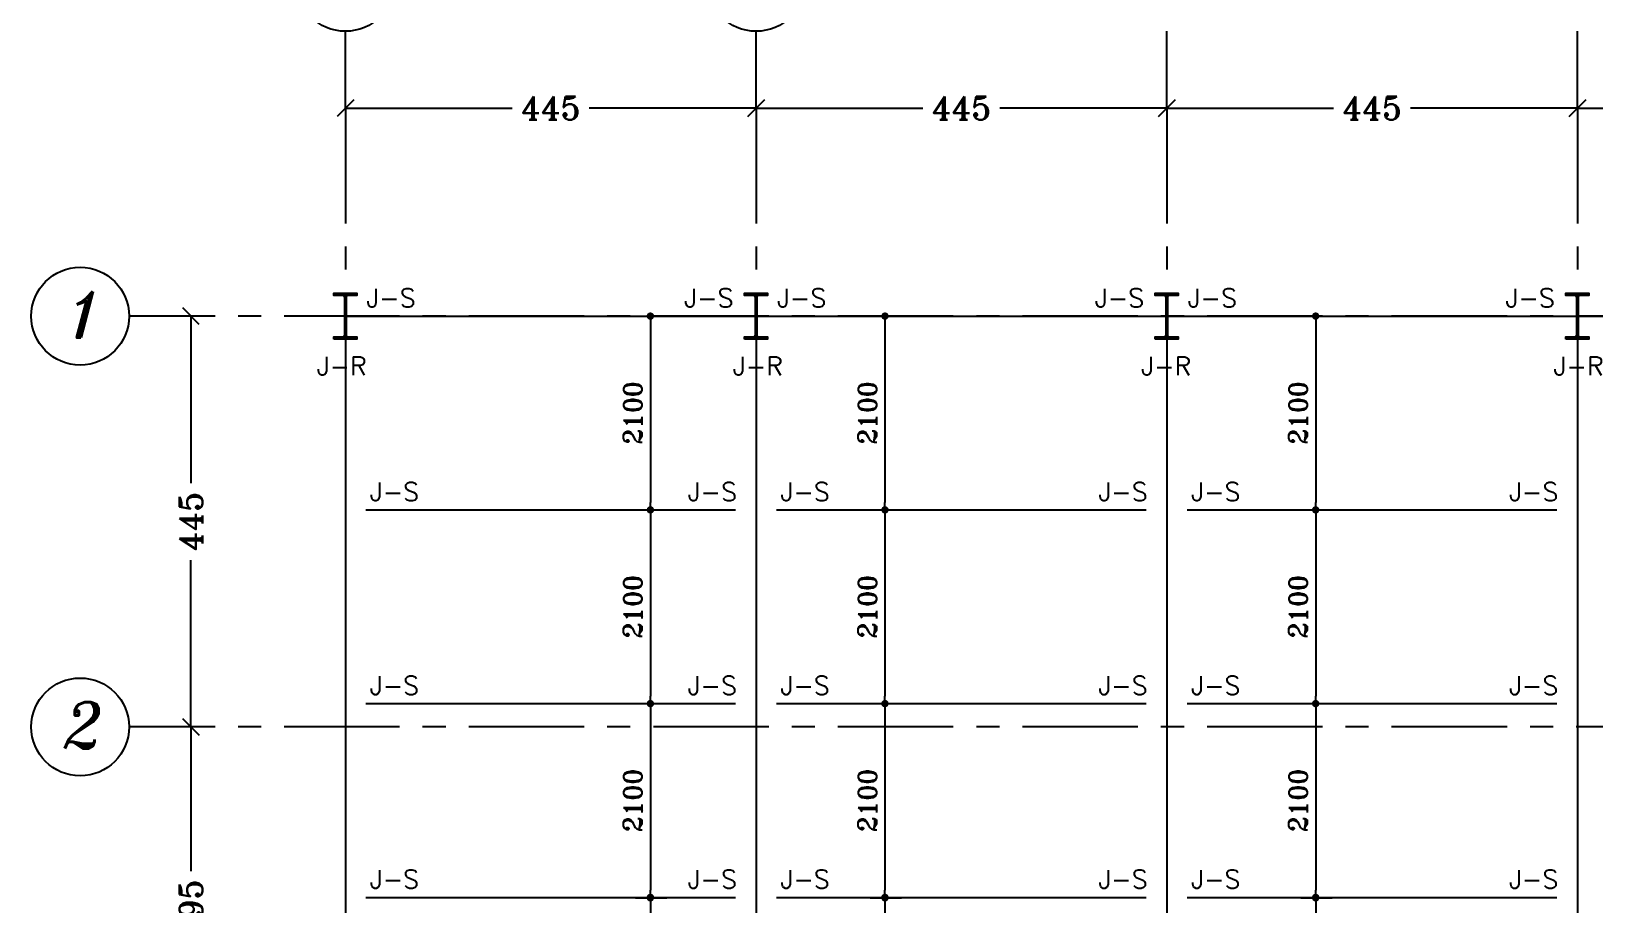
# Model space of a CAD drawing. Header units: inches. Extents: x 1387 to 2676, y -3005 to -2136.
# Drawn here: x 2567.57 to 2584.51, y -2593.66 to -2584.2 of the extents above; entities that cross this region are included whole.
import ezdxf
from ezdxf.enums import TextEntityAlignment as Align

# ---------------------------------------------------------------- set-up
doc = ezdxf.new("R2010")
doc.units = ezdxf.units.IN
doc.header["$MEASUREMENT"] = 0
doc.linetypes.add('CENTER', pattern=[2, 1.25, -0.25, 0.25, -0.25])
doc.linetypes.add('DASHDOTX2', pattern=[2, 1, -0.5, 0, -0.5])
for name, color, linetype in [('1', 1, 'Continuous'), ('3G', 3, 'Continuous'), ('6M', 6, 'Continuous'), ('AA-IPE300', 27, 'Continuous'), ('Ax', 1, 'DASHDOTX2'), ('AXE', 1, 'CENTER'), ('DIM', 8, 'Continuous'), ('Layer4', 118, 'Continuous'), ('MEMBER TEXT', 7, 'Continuous'), ('text1', 255, 'Continuous')]:
    doc.layers.add(name, color=color, linetype=linetype)
doc.styles.add('ITALICT', font='italict')
doc.styles.add('ROMANS', font='ROMANS')
doc.styles.add('ROMANT', font='romant')
doc.dimstyles.new('1-100r', dxfattribs={"dimscale": 0, "dimtxt": 0.25, "dimasz": 0.18, "dimexe": 0.18, "dimexo": 0.0625, "dimgap": 0.09, "dimtad": 0, "dimdec": 0, "dimlfac": 100, "dimzin": 0, "dimdsep": 46, "dimtxsty": 'ROMANT', "dimblk": 'OBLIQUE', "dimcen": 0.09, "dimclrd": 1, "dimclre": 1, "dimclrt": 2, "dimadec": 0, "dimazin": 0, "dimtfac": 1, "dimtdec": 0, "dimtofl": 0, "dimtmove": 2, "dimatfit": 3, "dimldrblk": 'OBLIQUE', "dimfxl": 0.18, "dimtolj": 1, "dimtzin": 0, "dimarcsym": 0})
doc.dimstyles.new('Copy of 1-100', dxfattribs={"dimtxt": 0.2, "dimasz": 0.08, "dimexe": 0.18, "dimexo": 0.0625, "dimgap": 0.09, "dimtad": 1, "dimdec": 0, "dimlfac": 1000, "dimdsep": 46, "dimtxsty": 'ROMANT', "dimblk": 'DOT', "dimcen": 0.09, "dimclrd": 1, "dimclre": 1, "dimclrt": 3, "dimadec": 0, "dimazin": 0, "dimtfac": 1, "dimtdec": 0, "dimtix": 1, "dimtofl": 0, "dimtmove": 2, "dimatfit": 3, "dimldrblk": 'DOT', "dimfxl": 1, "dimtolj": 1, "dimarcsym": 0})

# ---------------------------------------------------------------- blocks, each defined once
blk = doc.blocks.new('_Oblique')
at = {"color": 0, "linetype": 'ByBlock', "lineweight": -2}
blk.add_line((-0.5, -0.5), (0.5, 0.5), dxfattribs=at)
blk = doc.blocks.new('*D333')
at = {"layer": 'Defpoints', "color": 0, "ltscale": 0.05, "transparency": 16777216}
for p in [(2570.978, -2585.029), (2575.428, -2585.029), (2575.428, -2585.029)]:
    blk.add_point(p, dxfattribs=at)
at = {"layer": 'Layer4', "color": 1, "lineweight": -2, "ltscale": 0.05, "transparency": 16777216}
for p, q in [((2570.978, -2584.966), (2570.978, -2584.849)), ((2575.428, -2584.966), (2575.428, -2584.849)), ((2570.978, -2585.029), (2572.785, -2585.029)), ((2575.428, -2585.029), (2573.62, -2585.029))]:
    blk.add_line(p, q, dxfattribs=at)
at = {"layer": 'Layer4', "color": 1, "lineweight": -2, "ltscale": 0.05, "transparency": 16777216, "xscale": 0.18, "yscale": 0.18, "zscale": 0.18, "rotation": 180}
blk.add_blockref('_Oblique', (2570.978, -2585.029), dxfattribs=at)
at = {"layer": 'Layer4', "color": 1, "lineweight": -2, "ltscale": 0.05, "transparency": 16777216, "xscale": 0.18, "yscale": 0.18, "zscale": 0.18}
blk.add_blockref('_Oblique', (2575.428, -2585.029), dxfattribs=at)
at = {"layer": 'Layer4', "color": 2, "ltscale": 0.05, "transparency": 16777216, "insert": (2573.203, -2585.029), "char_height": 0.25, "attachment_point": 5, "style": 'ROMANT'}
blk.add_mtext('\\A1;445', dxfattribs=at)
blk = doc.blocks.new('*D334')
at = {"layer": 'Defpoints', "color": 0, "ltscale": 0.05, "transparency": 16777216}
for p in [(2575.428, -2585.029), (2579.878, -2585.029), (2579.878, -2585.029)]:
    blk.add_point(p, dxfattribs=at)
at = {"layer": 'Layer4', "color": 1, "lineweight": -2, "ltscale": 0.05, "transparency": 16777216}
for p, q in [((2575.428, -2584.966), (2575.428, -2584.849)), ((2579.878, -2584.966), (2579.878, -2584.849)), ((2575.428, -2585.029), (2577.235, -2585.029)), ((2579.878, -2585.029), (2578.07, -2585.029))]:
    blk.add_line(p, q, dxfattribs=at)
at = {"layer": 'Layer4', "color": 1, "lineweight": -2, "ltscale": 0.05, "transparency": 16777216, "xscale": 0.18, "yscale": 0.18, "zscale": 0.18, "rotation": 180}
blk.add_blockref('_Oblique', (2575.428, -2585.029), dxfattribs=at)
at = {"layer": 'Layer4', "color": 1, "lineweight": -2, "ltscale": 0.05, "transparency": 16777216, "xscale": 0.18, "yscale": 0.18, "zscale": 0.18}
blk.add_blockref('_Oblique', (2579.878, -2585.029), dxfattribs=at)
at = {"layer": 'Layer4', "color": 2, "ltscale": 0.05, "transparency": 16777216, "insert": (2577.653, -2585.029), "char_height": 0.25, "attachment_point": 5, "style": 'ROMANT'}
blk.add_mtext('\\A1;445', dxfattribs=at)
blk = doc.blocks.new('*D335')
at = {"layer": 'Defpoints', "color": 0, "ltscale": 0.05, "transparency": 16777216}
for p in [(2579.878, -2585.029), (2584.328, -2585.029), (2584.328, -2585.029)]:
    blk.add_point(p, dxfattribs=at)
at = {"layer": 'Layer4', "color": 1, "lineweight": -2, "ltscale": 0.05, "transparency": 16777216}
for p, q in [((2579.878, -2584.966), (2579.878, -2584.849)), ((2584.328, -2584.966), (2584.328, -2584.849)), ((2579.878, -2585.029), (2581.685, -2585.029)), ((2584.328, -2585.029), (2582.52, -2585.029))]:
    blk.add_line(p, q, dxfattribs=at)
at = {"layer": 'Layer4', "color": 1, "lineweight": -2, "ltscale": 0.05, "transparency": 16777216, "xscale": 0.18, "yscale": 0.18, "zscale": 0.18, "rotation": 180}
blk.add_blockref('_Oblique', (2579.878, -2585.029), dxfattribs=at)
at = {"layer": 'Layer4', "color": 1, "lineweight": -2, "ltscale": 0.05, "transparency": 16777216, "xscale": 0.18, "yscale": 0.18, "zscale": 0.18}
blk.add_blockref('_Oblique', (2584.328, -2585.029), dxfattribs=at)
at = {"layer": 'Layer4', "color": 2, "ltscale": 0.05, "transparency": 16777216, "insert": (2582.103, -2585.029), "char_height": 0.25, "attachment_point": 5, "style": 'ROMANT'}
blk.add_mtext('\\A1;445', dxfattribs=at)
blk = doc.blocks.new('*D336')
at = {"layer": 'Defpoints', "color": 0, "ltscale": 0.05, "transparency": 16777216}
for p in [(2584.328, -2585.029), (2588.794, -2585.029), (2588.794, -2585.029)]:
    blk.add_point(p, dxfattribs=at)
at = {"layer": 'Layer4', "color": 1, "lineweight": -2, "ltscale": 0.05, "transparency": 16777216}
for p, q in [((2584.328, -2584.966), (2584.328, -2584.849)), ((2588.794, -2584.966), (2588.794, -2584.849)), ((2584.328, -2585.029), (2586.143, -2585.029)), ((2588.794, -2585.029), (2586.978, -2585.029))]:
    blk.add_line(p, q, dxfattribs=at)
at = {"layer": 'Layer4', "color": 1, "lineweight": -2, "ltscale": 0.05, "transparency": 16777216, "xscale": 0.18, "yscale": 0.18, "zscale": 0.18, "rotation": 180}
blk.add_blockref('_Oblique', (2584.328, -2585.029), dxfattribs=at)
at = {"layer": 'Layer4', "color": 1, "lineweight": -2, "ltscale": 0.05, "transparency": 16777216, "xscale": 0.18, "yscale": 0.18, "zscale": 0.18}
blk.add_blockref('_Oblique', (2588.794, -2585.029), dxfattribs=at)
at = {"layer": 'Layer4', "color": 2, "ltscale": 0.05, "transparency": 16777216, "insert": (2586.561, -2585.029), "char_height": 0.25, "attachment_point": 5, "style": 'ROMANT'}
blk.add_mtext('\\A1;447', dxfattribs=at)
blk = doc.blocks.new('*D330')
at = {"layer": 'Defpoints', "color": 0, "ltscale": 0.05, "transparency": 16777216}
for p in [(2569.366, -2587.283), (2569.304, -2591.736), (2569.366, -2591.736)]:
    blk.add_point(p, dxfattribs=at)
at = {"layer": 'Layer4', "color": 1, "lineweight": -2, "ltscale": 0.05, "transparency": 16777216}
for p, q in [((2569.304, -2587.283), (2569.124, -2587.283)), ((2569.304, -2587.283), (2569.304, -2589.092)), ((2569.304, -2591.736), (2569.304, -2589.927)), ((2569.304, -2591.736), (2569.124, -2591.736))]:
    blk.add_line(p, q, dxfattribs=at)
at = {"layer": 'Layer4', "color": 1, "lineweight": -2, "ltscale": 0.05, "transparency": 16777216, "xscale": 0.18, "yscale": 0.18, "zscale": 0.18}
for p, rotation in [((2569.304, -2587.283), 90), ((2569.304, -2591.736), 270)]:
    blk.add_blockref('_Oblique', p, dxfattribs=dict(at, rotation=rotation))
at = {"layer": 'Layer4', "color": 2, "ltscale": 0.05, "transparency": 16777216, "insert": (2569.304, -2589.51), "char_height": 0.25, "attachment_point": 5, "rotation": 90, "style": 'ROMANT'}
blk.add_mtext('\\A1;445', dxfattribs=at)
blk = doc.blocks.new('*D338')
at = {"layer": 'Defpoints', "color": 0, "ltscale": 0.05, "transparency": 16777216}
for p in [(2569.366, -2591.736), (2569.304, -2595.688), (2569.304, -2595.688)]:
    blk.add_point(p, dxfattribs=at)
at = {"layer": 'Layer4', "color": 1, "lineweight": -2, "ltscale": 0.05, "transparency": 16777216}
for p, q in [((2569.304, -2591.736), (2569.124, -2591.736)), ((2569.304, -2591.736), (2569.304, -2593.3)), ((2569.304, -2595.688), (2569.304, -2594.123)), ((2569.367, -2595.688), (2569.484, -2595.688))]:
    blk.add_line(p, q, dxfattribs=at)
at = {"layer": 'Layer4', "color": 1, "lineweight": -2, "ltscale": 0.05, "transparency": 16777216, "xscale": 0.18, "yscale": 0.18, "zscale": 0.18}
for p, rotation in [((2569.304, -2591.736), 90), ((2569.304, -2595.688), 270)]:
    blk.add_blockref('_Oblique', p, dxfattribs=dict(at, rotation=rotation))
at = {"layer": 'Layer4', "color": 2, "ltscale": 0.05, "transparency": 16777216, "insert": (2569.304, -2593.712), "char_height": 0.25, "attachment_point": 5, "rotation": 90, "style": 'ROMANT'}
blk.add_mtext('\\A1;395', dxfattribs=at)
blk = doc.blocks.new('DOT')
at = {"layer": 'DIM', "color": 0, "linetype": 'ByBlock'}
blk.add_line((-0.5, 0), (-1, 0), dxfattribs=at)
at = {"layer": 'DIM', "color": 0, "linetype": 'ByBlock', "const_width": 0.5}
blk.add_lwpolyline([(-0.25, 0, 1), (0.25, 0, 1)], format="xyb", close=True, dxfattribs=at)
blk = doc.blocks.new('*D344')
at = {"color": 1, "lineweight": -2, "transparency": 16777216}
for p, q in [((2574.121, -2593.588), (2574.462, -2593.588)), ((2574.282, -2593.668), (2574.282, -2595.608)), ((2574.121, -2595.688), (2574.462, -2595.688))]:
    blk.add_line(p, q, dxfattribs=at)
at = {"layer": 'Defpoints', "color": 0, "transparency": 16777216}
for p in [(2574.058, -2593.588), (2574.058, -2595.688), (2574.282, -2595.688)]:
    blk.add_point(p, dxfattribs=at)
at = {"color": 1, "lineweight": -2, "transparency": 16777216, "xscale": 0.08, "yscale": 0.08, "zscale": 0.08}
for p, rotation in [((2574.282, -2593.588), 90), ((2574.282, -2595.688), 270)]:
    blk.add_blockref('DOT', p, dxfattribs=dict(at, rotation=rotation))
at = {"color": 3, "transparency": 16777216, "insert": (2574.092, -2594.638), "char_height": 0.2, "attachment_point": 5, "rotation": 90, "style": 'ROMANT'}
blk.add_mtext('\\A1;2100', dxfattribs=at)
blk = doc.blocks.new('_Dot')
at = {"layer": 'DIM', "color": 0, "lineweight": -2}
blk.add_line((-0.5, 0), (-1, 0), dxfattribs=at)
at = {"layer": 'DIM', "color": 0, "const_width": 0.5}
blk.add_lwpolyline([(-0.25, 0, 1), (0.25, 0, 1)], format="xyb", close=True, dxfattribs=at)
blk = doc.blocks.new('*D345')
at = {"color": 1, "lineweight": -2, "transparency": 16777216}
for p, q in [((2574.121, -2591.483), (2574.462, -2591.483)), ((2574.282, -2591.563), (2574.282, -2593.503)), ((2574.121, -2593.583), (2574.462, -2593.583))]:
    blk.add_line(p, q, dxfattribs=at)
at = {"layer": 'Defpoints', "color": 0, "transparency": 16777216}
for p in [(2574.058, -2591.483), (2574.058, -2593.583), (2574.282, -2593.583)]:
    blk.add_point(p, dxfattribs=at)
at = {"color": 1, "lineweight": -2, "transparency": 16777216, "xscale": 0.08, "yscale": 0.08, "zscale": 0.08}
for p, rotation in [((2574.282, -2591.483), 90), ((2574.282, -2593.583), 270)]:
    blk.add_blockref('DOT', p, dxfattribs=dict(at, rotation=rotation))
at = {"color": 3, "transparency": 16777216, "insert": (2574.092, -2592.533), "char_height": 0.2, "attachment_point": 5, "rotation": 90, "style": 'ROMANT'}
blk.add_mtext('\\A1;2100', dxfattribs=at)
blk = doc.blocks.new('*D346')
at = {"color": 1, "lineweight": -2, "transparency": 16777216}
for p, q in [((2574.121, -2589.383), (2574.462, -2589.383)), ((2574.282, -2589.463), (2574.282, -2591.403)), ((2574.121, -2591.483), (2574.462, -2591.483))]:
    blk.add_line(p, q, dxfattribs=at)
at = {"layer": 'Defpoints', "color": 0, "transparency": 16777216}
for p in [(2574.058, -2589.383), (2574.058, -2591.483), (2574.282, -2591.483)]:
    blk.add_point(p, dxfattribs=at)
at = {"color": 1, "lineweight": -2, "transparency": 16777216, "xscale": 0.08, "yscale": 0.08, "zscale": 0.08}
for p, rotation in [((2574.282, -2589.383), 90), ((2574.282, -2591.483), 270)]:
    blk.add_blockref('DOT', p, dxfattribs=dict(at, rotation=rotation))
at = {"color": 3, "transparency": 16777216, "insert": (2574.092, -2590.433), "char_height": 0.2, "attachment_point": 5, "rotation": 90, "style": 'ROMANT'}
blk.add_mtext('\\A1;2100', dxfattribs=at)
blk = doc.blocks.new('*D509')
at = {"color": 1, "lineweight": -2, "transparency": 16777216}
for p, q in [((2574.121, -2587.283), (2574.462, -2587.283)), ((2574.282, -2587.363), (2574.282, -2589.303)), ((2574.121, -2589.383), (2574.462, -2589.383))]:
    blk.add_line(p, q, dxfattribs=at)
at = {"layer": 'Defpoints', "color": 0, "transparency": 16777216}
for p in [(2574.058, -2587.283), (2574.058, -2589.383), (2574.282, -2589.383)]:
    blk.add_point(p, dxfattribs=at)
at = {"color": 1, "lineweight": -2, "transparency": 16777216, "xscale": 0.08, "yscale": 0.08, "zscale": 0.08}
for p, rotation in [((2574.282, -2587.283), 90), ((2574.282, -2589.383), 270)]:
    blk.add_blockref('DOT', p, dxfattribs=dict(at, rotation=rotation))
at = {"color": 3, "transparency": 16777216, "insert": (2574.092, -2588.333), "char_height": 0.2, "attachment_point": 5, "rotation": 90, "style": 'ROMANT'}
blk.add_mtext('\\A1;2100', dxfattribs=at)
blk = doc.blocks.new('*D549')
at = {"color": 1, "lineweight": -2, "transparency": 16777216}
for p, q in [((2576.662, -2593.588), (2577.004, -2593.588)), ((2576.824, -2593.668), (2576.824, -2595.608)), ((2576.662, -2595.688), (2577.004, -2595.688))]:
    blk.add_line(p, q, dxfattribs=at)
at = {"layer": 'Defpoints', "color": 0, "transparency": 16777216}
for p in [(2576.6, -2593.588), (2576.6, -2595.688), (2576.824, -2595.688)]:
    blk.add_point(p, dxfattribs=at)
at = {"color": 1, "lineweight": -2, "transparency": 16777216, "xscale": 0.08, "yscale": 0.08, "zscale": 0.08}
for p, rotation in [((2576.824, -2593.588), 90), ((2576.824, -2595.688), 270)]:
    blk.add_blockref('DOT', p, dxfattribs=dict(at, rotation=rotation))
at = {"color": 3, "transparency": 16777216, "insert": (2576.634, -2594.638), "char_height": 0.2, "attachment_point": 5, "rotation": 90, "style": 'ROMANT'}
blk.add_mtext('\\A1;2100', dxfattribs=at)
blk = doc.blocks.new('*D550')
at = {"color": 1, "lineweight": -2, "transparency": 16777216}
for p, q in [((2576.662, -2591.483), (2577.004, -2591.483)), ((2576.824, -2591.563), (2576.824, -2593.503)), ((2576.662, -2593.583), (2577.004, -2593.583))]:
    blk.add_line(p, q, dxfattribs=at)
at = {"layer": 'Defpoints', "color": 0, "transparency": 16777216}
for p in [(2576.6, -2591.483), (2576.6, -2593.583), (2576.824, -2593.583)]:
    blk.add_point(p, dxfattribs=at)
at = {"color": 1, "lineweight": -2, "transparency": 16777216, "xscale": 0.08, "yscale": 0.08, "zscale": 0.08}
for p, rotation in [((2576.824, -2591.483), 90), ((2576.824, -2593.583), 270)]:
    blk.add_blockref('DOT', p, dxfattribs=dict(at, rotation=rotation))
at = {"color": 3, "transparency": 16777216, "insert": (2576.634, -2592.533), "char_height": 0.2, "attachment_point": 5, "rotation": 90, "style": 'ROMANT'}
blk.add_mtext('\\A1;2100', dxfattribs=at)
blk = doc.blocks.new('*D551')
at = {"color": 1, "lineweight": -2, "transparency": 16777216}
for p, q in [((2576.662, -2589.383), (2577.004, -2589.383)), ((2576.824, -2589.463), (2576.824, -2591.403)), ((2576.662, -2591.483), (2577.004, -2591.483))]:
    blk.add_line(p, q, dxfattribs=at)
at = {"layer": 'Defpoints', "color": 0, "transparency": 16777216}
for p in [(2576.6, -2589.383), (2576.6, -2591.483), (2576.824, -2591.483)]:
    blk.add_point(p, dxfattribs=at)
at = {"color": 1, "lineweight": -2, "transparency": 16777216, "xscale": 0.08, "yscale": 0.08, "zscale": 0.08}
for p, rotation in [((2576.824, -2589.383), 90), ((2576.824, -2591.483), 270)]:
    blk.add_blockref('DOT', p, dxfattribs=dict(at, rotation=rotation))
at = {"color": 3, "transparency": 16777216, "insert": (2576.634, -2590.433), "char_height": 0.2, "attachment_point": 5, "rotation": 90, "style": 'ROMANT'}
blk.add_mtext('\\A1;2100', dxfattribs=at)
blk = doc.blocks.new('*D552')
at = {"color": 1, "lineweight": -2, "transparency": 16777216}
for p, q in [((2576.662, -2587.283), (2577.004, -2587.283)), ((2576.824, -2587.363), (2576.824, -2589.303)), ((2576.662, -2589.383), (2577.004, -2589.383))]:
    blk.add_line(p, q, dxfattribs=at)
at = {"layer": 'Defpoints', "color": 0, "transparency": 16777216}
for p in [(2576.6, -2587.283), (2576.6, -2589.383), (2576.824, -2589.383)]:
    blk.add_point(p, dxfattribs=at)
at = {"color": 1, "lineweight": -2, "transparency": 16777216, "xscale": 0.08, "yscale": 0.08, "zscale": 0.08}
for p, rotation in [((2576.824, -2587.283), 90), ((2576.824, -2589.383), 270)]:
    blk.add_blockref('DOT', p, dxfattribs=dict(at, rotation=rotation))
at = {"color": 3, "transparency": 16777216, "insert": (2576.634, -2588.333), "char_height": 0.2, "attachment_point": 5, "rotation": 90, "style": 'ROMANT'}
blk.add_mtext('\\A1;2100', dxfattribs=at)
blk = doc.blocks.new('*D556')
at = {"color": 1, "lineweight": -2, "transparency": 16777216}
for p, q in [((2581.33, -2593.588), (2581.671, -2593.588)), ((2581.491, -2593.668), (2581.491, -2595.608)), ((2581.33, -2595.688), (2581.671, -2595.688))]:
    blk.add_line(p, q, dxfattribs=at)
at = {"layer": 'Defpoints', "color": 0, "transparency": 16777216}
for p in [(2581.267, -2593.588), (2581.267, -2595.688), (2581.491, -2595.688)]:
    blk.add_point(p, dxfattribs=at)
at = {"color": 1, "lineweight": -2, "transparency": 16777216, "xscale": 0.08, "yscale": 0.08, "zscale": 0.08}
for p, rotation in [((2581.491, -2593.588), 90), ((2581.491, -2595.688), 270)]:
    blk.add_blockref('DOT', p, dxfattribs=dict(at, rotation=rotation))
at = {"color": 3, "transparency": 16777216, "insert": (2581.301, -2594.638), "char_height": 0.2, "attachment_point": 5, "rotation": 90, "style": 'ROMANT'}
blk.add_mtext('\\A1;2100', dxfattribs=at)
blk = doc.blocks.new('*D557')
at = {"color": 1, "lineweight": -2, "transparency": 16777216}
for p, q in [((2581.33, -2591.483), (2581.671, -2591.483)), ((2581.491, -2591.563), (2581.491, -2593.503)), ((2581.33, -2593.583), (2581.671, -2593.583))]:
    blk.add_line(p, q, dxfattribs=at)
at = {"layer": 'Defpoints', "color": 0, "transparency": 16777216}
for p in [(2581.267, -2591.483), (2581.267, -2593.583), (2581.491, -2593.583)]:
    blk.add_point(p, dxfattribs=at)
at = {"color": 1, "lineweight": -2, "transparency": 16777216, "xscale": 0.08, "yscale": 0.08, "zscale": 0.08}
for p, rotation in [((2581.491, -2591.483), 90), ((2581.491, -2593.583), 270)]:
    blk.add_blockref('DOT', p, dxfattribs=dict(at, rotation=rotation))
at = {"color": 3, "transparency": 16777216, "insert": (2581.301, -2592.533), "char_height": 0.2, "attachment_point": 5, "rotation": 90, "style": 'ROMANT'}
blk.add_mtext('\\A1;2100', dxfattribs=at)
blk = doc.blocks.new('*D558')
at = {"color": 1, "lineweight": -2, "transparency": 16777216}
for p, q in [((2581.33, -2589.383), (2581.671, -2589.383)), ((2581.491, -2589.463), (2581.491, -2591.403)), ((2581.33, -2591.483), (2581.671, -2591.483))]:
    blk.add_line(p, q, dxfattribs=at)
at = {"layer": 'Defpoints', "color": 0, "transparency": 16777216}
for p in [(2581.267, -2589.383), (2581.267, -2591.483), (2581.491, -2591.483)]:
    blk.add_point(p, dxfattribs=at)
at = {"color": 1, "lineweight": -2, "transparency": 16777216, "xscale": 0.08, "yscale": 0.08, "zscale": 0.08}
for p, rotation in [((2581.491, -2589.383), 90), ((2581.491, -2591.483), 270)]:
    blk.add_blockref('DOT', p, dxfattribs=dict(at, rotation=rotation))
at = {"color": 3, "transparency": 16777216, "insert": (2581.301, -2590.433), "char_height": 0.2, "attachment_point": 5, "rotation": 90, "style": 'ROMANT'}
blk.add_mtext('\\A1;2100', dxfattribs=at)
blk = doc.blocks.new('*D559')
at = {"color": 1, "lineweight": -2, "transparency": 16777216}
for p, q in [((2581.33, -2587.283), (2581.671, -2587.283)), ((2581.491, -2587.363), (2581.491, -2589.303)), ((2581.33, -2589.383), (2581.671, -2589.383))]:
    blk.add_line(p, q, dxfattribs=at)
at = {"layer": 'Defpoints', "color": 0, "transparency": 16777216}
for p in [(2581.267, -2587.283), (2581.267, -2589.383), (2581.491, -2589.383)]:
    blk.add_point(p, dxfattribs=at)
at = {"color": 1, "lineweight": -2, "transparency": 16777216, "xscale": 0.08, "yscale": 0.08, "zscale": 0.08}
for p, rotation in [((2581.491, -2587.283), 90), ((2581.491, -2589.383), 270)]:
    blk.add_blockref('DOT', p, dxfattribs=dict(at, rotation=rotation))
at = {"color": 3, "transparency": 16777216, "insert": (2581.301, -2588.333), "char_height": 0.2, "attachment_point": 5, "rotation": 90, "style": 'ROMANT'}
blk.add_mtext('\\A1;2100', dxfattribs=at)

msp = doc.modelspace()

# ---------------------------------------------------------------- hatches: boundary and pattern name
for points in [[(2570.970024, -2587.058386), (2570.958548, -2587.058386, 0.414414444), (2570.970024, -2587.06987)], [(2570.985024, -2587.058386), (2570.9965, -2587.058386, -0.414414444), (2570.985024, -2587.06987)], [(2575.420024, -2587.058386), (2575.408548, -2587.058386, 0.414414444), (2575.420024, -2587.06987)], [(2575.435024, -2587.058386), (2575.4465, -2587.058386, -0.414414444), (2575.435024, -2587.06987)], [(2579.870024, -2587.058386), (2579.858548, -2587.058386, 0.414414444), (2579.870024, -2587.06987)], [(2579.885024, -2587.058386), (2579.8965, -2587.058386, -0.414414444), (2579.885024, -2587.06987)], [(2584.320024, -2587.058386), (2584.308548, -2587.058386, 0.414414444), (2584.320024, -2587.06987)], [(2584.335024, -2587.058386), (2584.3465, -2587.058386, -0.414414444), (2584.335024, -2587.06987)], [(2570.970024, -2587.508426), (2570.958548, -2587.508426, -0.414414444), (2570.970024, -2587.496942)], [(2570.985024, -2587.508426), (2570.9965, -2587.508426, 0.414414444), (2570.985024, -2587.496942)], [(2575.420024, -2587.508426), (2575.408548, -2587.508426, -0.414414444), (2575.420024, -2587.496942)], [(2575.435024, -2587.508426), (2575.4465, -2587.508426, 0.414414444), (2575.435024, -2587.496942)], [(2579.870024, -2587.508426), (2579.858548, -2587.508426, -0.414414444), (2579.870024, -2587.496942)], [(2579.885024, -2587.508426), (2579.8965, -2587.508426, 0.414414444), (2579.885024, -2587.496942)], [(2584.320024, -2587.508426), (2584.308548, -2587.508426, -0.414414444), (2584.320024, -2587.496942)], [(2584.335024, -2587.508426), (2584.3465, -2587.508426, 0.414414444), (2584.335024, -2587.496942)]]:
    msp.add_hatch(color=1).paths.add_polyline_path(points)

# ---------------------------------------------------------------- linework, layer by layer
at = {"layer": '1'}
for centre in [(2570.977524, -2583.665723), (2575.427524, -2583.665723), (2568.103289, -2587.283386), (2568.103289, -2591.735745)]:
    msp.add_circle(centre, 0.53, dxfattribs=at)
at = {"layer": '3G'}
for points in [[(2570.852524, -2587.533386), (2570.852524, -2587.508386), (2570.970024, -2587.508386), (2570.970024, -2587.058386), (2570.852524, -2587.058386), (2570.852524, -2587.033386), (2571.102524, -2587.033386), (2571.102524, -2587.058386), (2570.985024, -2587.058386), (2570.985024, -2587.508386), (2571.102524, -2587.508386), (2571.102524, -2587.533386)], [(2575.302524, -2587.533386), (2575.302524, -2587.508386), (2575.420024, -2587.508386), (2575.420024, -2587.058386), (2575.302524, -2587.058386), (2575.302524, -2587.033386), (2575.552524, -2587.033386), (2575.552524, -2587.058386), (2575.435024, -2587.058386), (2575.435024, -2587.508386), (2575.552524, -2587.508386), (2575.552524, -2587.533386)], [(2579.752524, -2587.533386), (2579.752524, -2587.508386), (2579.870024, -2587.508386), (2579.870024, -2587.058386), (2579.752524, -2587.058386), (2579.752524, -2587.033386), (2580.002524, -2587.033386), (2580.002524, -2587.058386), (2579.885024, -2587.058386), (2579.885024, -2587.508386), (2580.002524, -2587.508386), (2580.002524, -2587.533386)], [(2584.202524, -2587.533386), (2584.202524, -2587.508386), (2584.320024, -2587.508386), (2584.320024, -2587.058386), (2584.202524, -2587.058386), (2584.202524, -2587.033386), (2584.452524, -2587.033386), (2584.452524, -2587.058386), (2584.335024, -2587.058386), (2584.335024, -2587.508386), (2584.452524, -2587.508386), (2584.452524, -2587.533386)]]:
    msp.add_lwpolyline(points, close=True, dxfattribs=at)
for centre, start, end in [((2570.970024, -2587.058394), 180.1579269, 270.1579269), ((2570.985024, -2587.058394), 269.8420731, 359.8420731), ((2570.985024, -2587.058394), 269.8420731, 359.8420731), ((2575.420024, -2587.058394), 180.1579269, 270.1579269), ((2575.435024, -2587.058394), 269.8420731, 359.8420731), ((2575.435024, -2587.058394), 269.8420731, 359.8420731), ((2579.870024, -2587.058394), 180.1579269, 270.1579269), ((2579.885024, -2587.058394), 269.8420731, 359.8420731), ((2579.885024, -2587.058394), 269.8420731, 359.8420731), ((2584.320024, -2587.058394), 180.1579269, 270.1579269), ((2584.335024, -2587.058394), 269.8420731, 359.8420731), ((2584.335024, -2587.058394), 269.8420731, 359.8420731), ((2570.970024, -2587.508418), 89.8420731, 179.8420731), ((2570.970024, -2587.508418), 89.8420731, 179.8420731), ((2570.985024, -2587.508418), 0.1579269, 90.1579269), ((2570.985024, -2587.508418), 0.1579269, 90.1579269), ((2570.985024, -2587.508418), 0.1579269, 90.1579269), ((2575.420024, -2587.508418), 89.8420731, 179.8420731), ((2575.420024, -2587.508418), 89.8420731, 179.8420731), ((2575.435024, -2587.508418), 0.1579269, 90.1579269), ((2575.435024, -2587.508418), 0.1579269, 90.1579269), ((2575.435024, -2587.508418), 0.1579269, 90.1579269), ((2579.870024, -2587.508418), 89.8420731, 179.8420731), ((2579.870024, -2587.508418), 89.8420731, 179.8420731), ((2579.885024, -2587.508418), 0.1579269, 90.1579269), ((2579.885024, -2587.508418), 0.1579269, 90.1579269), ((2579.885024, -2587.508418), 0.1579269, 90.1579269), ((2584.320024, -2587.508418), 89.8420731, 179.8420731), ((2584.320024, -2587.508418), 89.8420731, 179.8420731), ((2584.335024, -2587.508418), 0.1579269, 90.1579269), ((2584.335024, -2587.508418), 0.1579269, 90.1579269), ((2584.335024, -2587.508418), 0.1579269, 90.1579269)]:
    msp.add_arc(centre, 0.011476, start, end, dxfattribs=at)
at = {"layer": '6M'}
for p, q in [((2570.977524, -2587.533386), (2570.977524, -2601.738103)), ((2575.427524, -2587.533386), (2575.427524, -2601.738103)), ((2579.877524, -2587.533386), (2579.877524, -2601.738103)), ((2584.327524, -2587.533386), (2584.327524, -2601.738103))]:
    msp.add_line(p, q, dxfattribs=at)
at = {"layer": 'AA-IPE300', "color": 3}
for p, q in [((2570.977524, -2587.283386), (2600.593526, -2587.283386)), ((2571.200024, -2589.383386), (2575.205024, -2589.383386)), ((2575.650024, -2589.383386), (2579.655024, -2589.383386)), ((2580.100024, -2589.383386), (2584.105024, -2589.383386)), ((2571.200024, -2591.483386), (2575.205024, -2591.483386)), ((2575.650024, -2591.483386), (2579.655024, -2591.483386)), ((2580.100024, -2591.483386), (2584.105024, -2591.483386)), ((2571.200024, -2593.583386), (2575.205024, -2593.583386)), ((2575.650024, -2593.583386), (2579.655024, -2593.583386)), ((2580.100024, -2593.583386), (2584.105024, -2593.583386))]:
    msp.add_line(p, q, dxfattribs=at)
at = {"layer": 'Ax', "linetype": 'Continuous'}
for p, q in [((2570.977524, -2585.028509), (2570.977524, -2584.195723)), ((2575.427524, -2585.028509), (2575.427524, -2584.195723)), ((2579.877524, -2585.028509), (2579.877524, -2584.195723)), ((2584.327524, -2585.028509), (2584.327524, -2584.195723)), ((2569.466075, -2587.283386), (2568.633289, -2587.283386)), ((2569.466075, -2591.735745), (2568.633289, -2591.735745))]:
    msp.add_line(p, q, dxfattribs=at)
at = {"layer": 'AXE'}
for p, q in [((2570.977524, -2585.028509), (2570.977524, -2603.445476)), ((2575.427524, -2585.028509), (2575.427524, -2603.445476)), ((2579.877524, -2585.028509), (2579.877524, -2603.445476)), ((2584.327524, -2585.028509), (2584.327524, -2603.445476)), ((2603.564333, -2587.283386), (2569.466075, -2587.283386)), ((2603.564333, -2591.735745), (2569.466075, -2591.735745))]:
    msp.add_line(p, q, dxfattribs=at)

# ---------------------------------------------------------------- texts
at = {"layer": 'MEMBER TEXT', "color": 3, "ltscale": 2, "style": 'ROMANS'}
for s, p in [('J-S', (2571.471564, -2587.086582)), ('J-S', (2574.916274, -2587.086582)), ('J-S', (2575.921564, -2587.086582)), ('J-S', (2579.366274, -2587.086582)), ('J-S', (2580.371564, -2587.086582)), ('J-S', (2583.816274, -2587.086582)), ('J-R', (2570.93789, -2587.824138)), ('J-R', (2575.446764, -2587.824138)), ('J-R', (2579.871397, -2587.824138)), ('J-R', (2584.340724, -2587.824138)), ('J-S', (2571.508884, -2589.186582)), ('J-S', (2574.953594, -2589.186582)), ('J-S', (2575.958884, -2589.186582)), ('J-S', (2579.403594, -2589.186582)), ('J-S', (2580.408884, -2589.186582)), ('J-S', (2583.853594, -2589.186582)), ('J-S', (2571.508884, -2591.286582)), ('J-S', (2574.953594, -2591.286582)), ('J-S', (2575.958884, -2591.286582)), ('J-S', (2579.403594, -2591.286582)), ('J-S', (2580.408884, -2591.286582)), ('J-S', (2583.853594, -2591.286582)), ('J-S', (2571.508884, -2593.386582)), ('J-S', (2574.953594, -2593.386582)), ('J-S', (2575.958884, -2593.386582)), ('J-S', (2579.403594, -2593.386582)), ('J-S', (2580.408884, -2593.386582)), ('J-S', (2583.853594, -2593.386582))]:
    msp.add_text(s, height=0.2, dxfattribs=at).set_placement(p, align=Align.MIDDLE)
at = {"layer": 'text1', "style": 'ITALICT'}
for s, p in [('1', (2568.142252, -2587.265162)), ('2', (2568.142252, -2591.71752))]:
    msp.add_text(s, height=0.5, dxfattribs=at).set_placement(p, align=Align.MIDDLE_CENTER)

# ---------------------------------------------------------------- dimensions: what is measured, and where the dimension line sits
for base, p1, p2, picture, middle in [((2574.2822, -2589.383386), (2574.058318, -2587.283386), (2574.058318, -2589.383386), '*D509', (2574.0922, -2588.333386)), ((2576.823732, -2589.383386), (2576.599849, -2587.283386), (2576.599849, -2589.383386), '*D552', (2576.633732, -2588.333386)), ((2581.490892, -2589.383386), (2581.26701, -2587.283386), (2581.26701, -2589.383386), '*D559', (2581.300892, -2588.333386)), ((2574.2822, -2591.483386), (2574.058318, -2589.383386), (2574.058318, -2591.483386), '*D346', (2574.0922, -2590.433386)), ((2576.823732, -2591.483386), (2576.599849, -2589.383386), (2576.599849, -2591.483386), '*D551', (2576.633732, -2590.433386)), ((2581.490892, -2591.483386), (2581.26701, -2589.383386), (2581.26701, -2591.483386), '*D558', (2581.300892, -2590.433386)), ((2574.2822, -2593.583386), (2574.058318, -2591.483386), (2574.058318, -2593.583386), '*D345', (2574.0922, -2592.533386)), ((2576.823732, -2593.583386), (2576.599849, -2591.483386), (2576.599849, -2593.583386), '*D550', (2576.633732, -2592.533386)), ((2581.490892, -2593.583386), (2581.26701, -2591.483386), (2581.26701, -2593.583386), '*D557', (2581.300892, -2592.533386)), ((2574.2822, -2595.688103), (2574.058318, -2593.588103), (2574.058318, -2595.688103), '*D344', (2574.0922, -2594.638103)), ((2576.823732, -2595.688103), (2576.599849, -2593.588103), (2576.599849, -2595.688103), '*D549', (2576.633732, -2594.638103)), ((2581.490892, -2595.688103), (2581.26701, -2593.588103), (2581.26701, -2595.688103), '*D556', (2581.300892, -2594.638103))]:
    dim = msp.add_linear_dim(base=base, p1=p1, p2=p2, angle=90, dimstyle='Copy of 1-100')
    dim.commit()
    dim.dimension.update_dxf_attribs({"geometry": picture, "text_midpoint": middle})
at = {"layer": 'Layer4', "ltscale": 0.05}
for base, p1, p2, picture, middle in [((2575.427524, -2585.028509), (2570.977524, -2585.028509), (2575.427524, -2585.028509), '*D333', (2573.202524, -2585.028509)), ((2579.877524, -2585.028509), (2575.427524, -2585.028509), (2579.877524, -2585.028509), '*D334', (2577.652524, -2585.028509)), ((2584.327524, -2585.028509), (2579.877524, -2585.028509), (2584.327524, -2585.028509), '*D335', (2582.102524, -2585.028509)), ((2588.793526, -2585.028509), (2584.327524, -2585.028509), (2588.793526, -2585.028509), '*D336', (2586.560525, -2585.028509))]:
    dim = msp.add_linear_dim(base=base, p1=p1, p2=p2, dimstyle='1-100r', override={"dimscale": 1, "dimtmove": 1, "dimfxl": 0.3}, dxfattribs=at)
    dim.commit()
    dim.dimension.update_dxf_attribs({"geometry": picture, "text_midpoint": middle})
for base, p1, p2, picture, middle in [((2569.304129, -2591.735745), (2569.366075, -2587.283386), (2569.366075, -2591.735745), '*D330', (2569.304129, -2589.509565)), ((2569.304129, -2595.688103), (2569.366075, -2591.735745), (2569.304129, -2595.688103), '*D338', (2569.304129, -2593.711924))]:
    dim = msp.add_linear_dim(base=base, p1=p1, p2=p2, angle=90, dimstyle='1-100r', override={"dimscale": 1, "dimtmove": 1, "dimfxl": 0.3}, dxfattribs=at)
    dim.commit()
    dim.dimension.update_dxf_attribs({"geometry": picture, "text_midpoint": middle})

doc.saveas('drawing.dxf')
